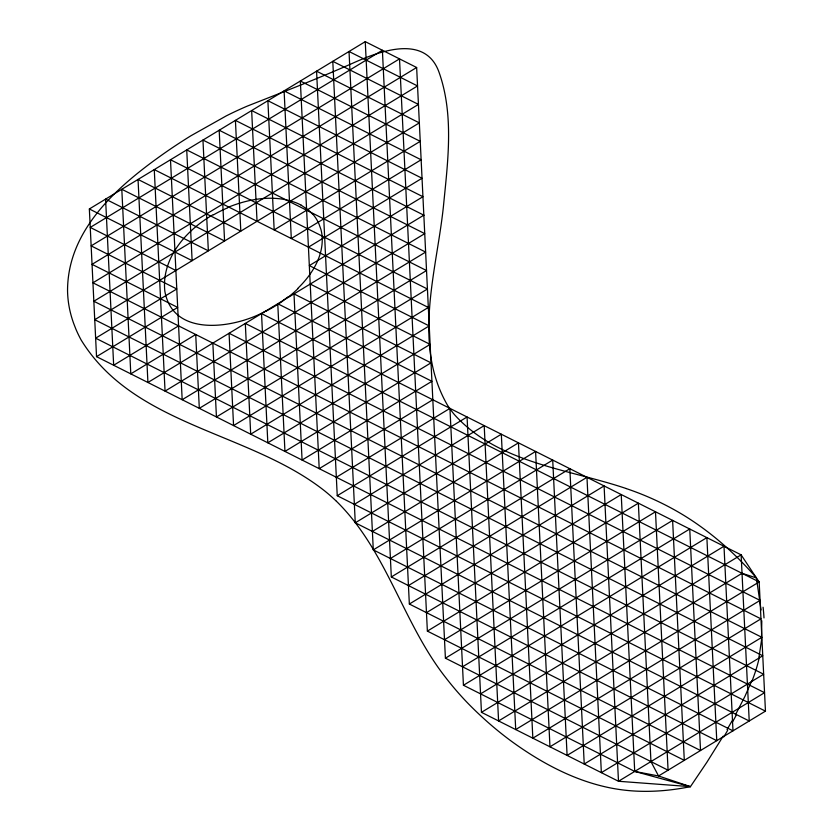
<?xml version="1.0" encoding="UTF-8"?>
<svg xmlns="http://www.w3.org/2000/svg" width="833" height="833" viewBox="0 0 833 833"><rect width="100%" height="100%" fill="white"/><g stroke="black" fill="none" stroke-linecap="round" stroke-linejoin="round"><path stroke-width="1.25" d="M759.071 656.779L761.497 640.327L761.799 620.762M751.72 680.863L744.931 696.398L735.456 714.776M732.04 720.93L727.032 729.656M723.19 736.153L706.853 762.31L690.442 786.644C672.502 790.309 654.124 792.027 635.818 791.1A172.577 165.205 5.5 0 1 612.921 788.414C576.207 781.583 542.502 763.694 512.462 742.005A341.478 326.838 5.6 0 1 481.255 716.255A333.7 319.456 5.5 0 1 466.49 701.803A317.009 303.545 5.4 0 1 445.738 677.635C402.787 622.98 386.804 550.592 336.449 501.279M297.652 288.52C311.719 274.942 323.735 256.335 322.1 236.01A45.711 42.337 -0.1 0 0 320.892 229.335L318.987 223.973A41.452 38.693 -7.8 0 0 312.791 214.123M287.801 297.058L282.543 300.952M365.26 41.65L391.323 576.957L569.845 468.687L584.225 764.028L762.757 655.769L94.743 319.716L419.343 122.878L316.571 71.18L337.24 495.729L467.074 416.989L481.453 712.33L618.482 781.271L764.548 692.692L96.534 356.639L89.35 208.968L365.26 41.65L416.646 67.504L445.405 658.185L668.076 770.202L655.488 511.774L444.499 639.723M416.646 67.504L92.047 264.342L177.689 307.429L96.534 356.639M178.585 325.88L113.663 365.25L105.583 199.118L208.354 250.827L202.96 140.069L425.632 252.087L182.177 399.715L170.494 159.759L427.423 289.009L216.434 416.948L212.842 343.113M308.429 247.151L422.029 178.252L267.882 100.699L274.172 229.918L420.238 141.339L300.338 81.02L319.206 468.656L432.816 399.757M336.334 477.267L449.945 408.378L463.429 685.257L634.715 771.42L690.442 786.644L618.482 781.271L604.102 485.931L409.347 604.029L382.389 50.272L90.245 227.419L175.888 270.506M354.369 504.34L484.202 425.611L498.582 720.951L742.036 573.323L756.406 577.904L759.165 581.934L765.454 711.143L658.539 775.981L634.715 771.42L621.231 494.542L426.475 612.651M390.417 558.495L552.716 460.076L567.096 755.416L761.862 637.307L93.848 301.254L418.437 104.417L332.794 61.33L355.264 522.801L501.331 434.222L515.71 729.562L759.165 581.934L245.308 323.433L250.691 434.191L429.224 325.922L309.324 265.602L422.935 196.713L251.649 110.55L257.043 221.297M372.393 531.423L518.459 442.844L532.839 738.184L760.06 600.395L229.075 333.273L233.563 425.569L428.329 307.46L154.272 169.599L165.049 391.104L424.726 233.625L219.183 130.229L224.577 240.976L121.805 189.278L130.791 373.871L195.713 334.502L199.306 408.337L426.527 270.548L186.727 149.909L192.121 260.667L89.35 208.968M373.288 549.884L535.588 451.455L549.967 746.795L760.956 618.857L92.942 282.804L417.541 85.955L349.027 51.49L373.288 549.884L732.988 730.833L724.002 546.24L480.558 693.879M408.451 585.568L586.973 477.309L601.353 772.649L763.653 674.23L95.639 338.177L176.794 288.968L91.151 245.881L399.517 58.883L427.371 631.102L684.299 760.352L672.616 520.396L445.405 658.185M427.371 631.102L638.359 503.163L650.948 761.581L658.539 775.981L690.442 786.644M462.534 666.796L689.745 529.007L700.532 750.512L409.347 604.029M463.429 685.257L706.873 537.629L716.765 740.672L391.323 576.957M481.453 712.33L741.131 554.861L756.406 577.904L761.07 610.016M213.342 214.55C186.415 229.793 161.31 258.178 164.819 291.081C173.004 338.427 235.541 328.056 265.612 311.136M227.513 207.542C248.859 198.754 273.807 194.297 295.975 202.742A51.823 49.22 -18.6 0 1 301.192 205.178M626.208 488.534C567.554 468.729 497.801 463.148 454.214 414.365A96.066 91.974 5.5 0 1 447.446 405.119C412.158 344.081 436.554 271.652 443.416 206.532C447.706 162.425 454.235 115.464 439.178 72.648C425.913 34.486 381.524 50.459 354.868 62.256C319.56 78.031 283.439 91.849 247.474 106.03A358.711 343.404 5.5 0 0 226.409 115.808L191.017 135.706A557.995 534.172 5.5 0 0 167.87 150.783C120.535 183.656 67.411 228.096 67.546 290.956A107.926 103.334 5 0 0 69.701 309.616A113.173 108.332 5.7 0 0 73.752 323.652L75.876 329.118A125.294 119.952 5.4 0 0 81.218 340.124C134.717 426.777 249.65 431.421 324.932 491.126A167.548 160.394 5.5 0 1 336.438 501.299M310.22 284.063L430.12 344.383L267.82 442.802L261.531 313.593L741.131 554.861L749.221 720.993L355.264 522.801M337.24 495.729L765.454 711.143M301.182 205.199L308.179 209.874L312.687 214.206M756.406 577.904C735.435 553.674 711.163 532.162 683.831 515.346A276.587 264.779 5.5 0 0 626.197 488.565M727.678 730.322A351.672 168.318 -64.7 0 1 723.815 736.851M736.153 715.37A256.512 115.433 -64.4 0 1 732.707 721.576M759.467 656.612A81.738 38.412 -64.2 0 1 752.053 680.905M763.08 607.236A239.342 89.568 -69.8 0 1 764.007 617.93M297.881 288.718A112.903 98.377 -20.1 0 1 288.02 297.287M282.668 301.109A123.898 105.749 -21.5 0 1 265.717 311.313M213.519 214.831A119.702 109.779 -21 0 1 227.638 207.844M421.134 159.79L291.3 238.53L284.105 90.859L421.134 159.79M423.83 215.174L147.92 382.482L138.039 179.439L240.81 231.137L235.416 120.389L423.83 215.174M431.025 362.844L284.948 451.424L277.764 303.753L431.921 381.295L302.077 460.035L293.997 293.903L431.025 362.844"/></g></svg>
